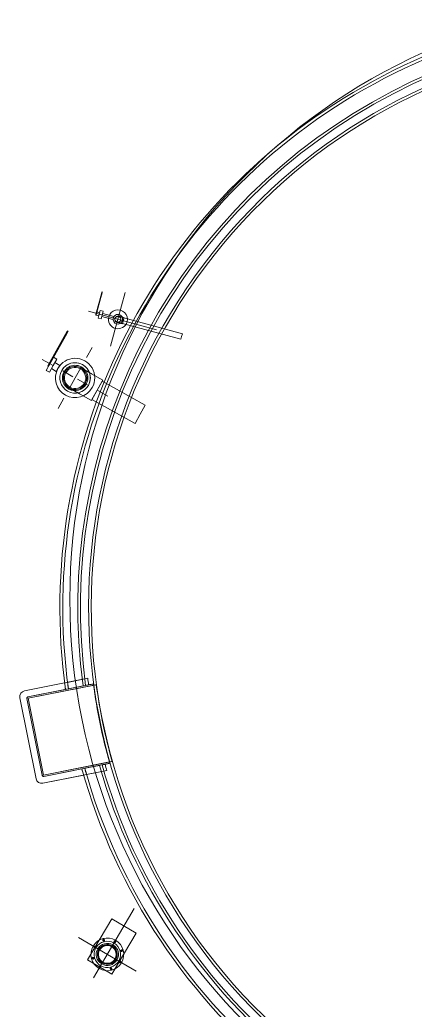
# Model space of a CAD drawing. Header units: metres. Extents: x -207 to 292, y -187 to 169.
# Drawn here: x -18.1 to -14.71, y -29.85 to -21.35 of the extents above; entities that cross this region are included whole.
import ezdxf

# ---------------------------------------------------------------- set-up
doc = ezdxf.new("R2010")
doc.units = ezdxf.units.M
doc.linetypes.add('Dash', pattern=[0.006, 0.003, -0.003])
for name, color, linetype, lineweight in [('EQUIPOS PIS', 7, 'Continuous', 9), ('P-SANR-FIXT', 7, 'Continuous', 9), ('P-SANR-FIXT-HDLN', 7, 'Dash', 9)]:
    doc.layers.add(name, color=color, linetype=linetype, lineweight=lineweight)
doc.layers.add('PR10-ARQ-PL-001-Emplazamiento-C-1_dwg', color=7, linetype='Continuous', lineweight=9, true_color=0x767676)

# ---------------------------------------------------------------- blocks, each defined once
blk = doc.blocks.new('M_Estanque-Terraza - M_Estanque-Terraza-2090154-PLANTA EMPLAZAMIENTO ACTUALIZADO')
at = {"layer": 'P-SANR-FIXT'}
for p, q in [((-4.011906419151343, 3.83175559273332), (-4.471350149641547, 3.292420762686673)), ((-4.471350149641547, 3.292420762686673), (-4.011906419151343, 3.83175559273332)), ((-4.011906419151343, 3.83175559273332), (-4.471350149641547, 3.292420762686673)), ((-4.471350149641547, 3.292420762686673), (-4.011906419151343, 3.83175559273332)), ((-4.011906419151342, 3.83175559273332), (-4.471350149641546, 3.292420762686673)), ((-4.471350149641546, 3.292420762686673), (-4.011906419151342, 3.83175559273332)), ((-3.520991015969288, 3.479241622173384), (-3.941420872103752, 3.837393647131926)), ((-3.941420872103752, 3.837393647131926), (-3.520991015969288, 3.479241622173384)), ((-3.520991015969288, 3.479241622173384), (-3.941420872103751, 3.837393647131926)), ((-3.941420872103751, 3.837393647131926), (-3.520991015969288, 3.479241622173384)), ((-3.674879928728476, 3.610335132587032), (-3.941420872103751, 3.837393647131926)), ((-3.941420872103751, 3.837393647131926), (-3.674879928728476, 3.610335132587032)), ((-4.416479958715376, 3.26984965109853), (-3.980900105520002, 3.78117099581298)), ((-3.980900105520002, 3.78117099581298), (-4.416479958715376, 3.26984965109853)), ((-4.416479958715375, 3.26984965109853), (-3.980900105520002, 3.78117099581298)), ((-3.980900105520002, 3.78117099581298), (-4.416479958715375, 3.26984965109853)), ((-3.980900105520002, 3.78117099581298), (-4.416479958715375, 3.26984965109853)), ((-4.416479958715375, 3.26984965109853), (-3.980900105520002, 3.78117099581298)), ((-3.980900105520002, 3.781170995812981), (-4.416479958715374, 3.26984965109853)), ((-4.416479958715374, 3.26984965109853), (-3.980900105520002, 3.781170995812981)), ((-4.407345126541831, 3.262067951980652), (-3.971765273346457, 3.773389296695103)), ((-3.971765273346457, 3.773389296695103), (-4.407345126541831, 3.262067951980652)), ((-3.971765273346457, 3.773389296695102), (-3.535820512493424, 3.40202057349086)), ((-3.518866512623485, 3.387577951740839), (-3.971765273346458, 3.773389296695103)), ((-3.96398357422858, 3.782524128868646), (-3.56049524269421, 3.438804098338843)), ((-3.56049524269421, 3.438804098338843), (-3.96398357422858, 3.782524128868646)), ((-3.96398357422858, 3.782524128868646), (-3.560495242694209, 3.438804098338843)), ((-3.560495242694209, 3.438804098338843), (-3.96398357422858, 3.782524128868646)), ((-3.714268963433072, 3.569799480004646), (-3.96398357422858, 3.782524128868646)), ((-3.96398357422858, 3.782524128868646), (-3.528679797437162, 3.411701441433038)), ((-3.714268963433071, 3.569799480004646), (-3.96398357422858, 3.782524128868646)), ((-3.96398357422858, 3.782524128868646), (-3.714268963433071, 3.569799480004646)), ((-3.597316679911884, 3.470171214895799), (-3.714268963433073, 3.569799480004647)), ((-3.520991015969287, 3.479241622173384), (-3.655800780078045, 3.594082158104051)), ((-3.655800780078045, 3.594082158104051), (-3.520991015969287, 3.479241622173384)), ((-3.527483943602543, 3.410682728165713), (-3.695203602239821, 3.553558250657354)), ((-3.695203602239822, 3.553558250657355), (-3.579978584807932, 3.455401393533686)), ((-3.695203602239821, 3.553558250657354), (-3.560495242694213, 3.438804098338845)), ((-3.560495242694213, 3.438804098338845), (-3.695203602239821, 3.553558250657354)), ((-4.007455510318372, 2.905649726450013), (-4.415126825659709, 3.252933119807109)), ((-4.415126825659709, 3.252933119807109), (-4.007455510318372, 2.905649726450013)), ((-4.007455510318371, 2.905649726450013), (-4.415126825659709, 3.252933119807109)), ((-4.415126825659709, 3.252933119807109), (-4.007455510318371, 2.905649726450013)), ((-4.415126825659709, 3.252933119807108), (-4.161393721862909, 3.036785233071905)), ((-3.975604335649138, 2.878516632692125), (-4.415126825659709, 3.252933119807108)), ((-4.41512682565971, 3.252933119807109), (-4.16139372186291, 3.036785233071906)), ((-4.16139372186291, 3.036785233071906), (-4.41512682565971, 3.252933119807109)), ((-3.967079772539975, 2.887018640533936), (-4.407345126541832, 3.262067951980653)), ((-4.407345126541831, 3.262067951980652), (-3.950353936854633, 2.872770385248484)), ((-4.465712095242936, 3.221935215639078), (-4.040416795202383, 2.859638459848837)), ((-4.040416795202383, 2.859638459848837), (-4.465712095242936, 3.221935215639078)), ((-4.465712095242935, 3.221935215639078), (-4.040416795202383, 2.859638459848837)), ((-4.040416795202383, 2.859638459848837), (-4.465712095242935, 3.221935215639078)), ((-4.465712095242935, 3.221935215639078), (-4.194497349752583, 2.990895224357112)), ((-4.194497349752583, 2.990895224357113), (-4.465712095242935, 3.221935215639078)), ((-4.161393721862911, 3.036785233071906), (-4.044317550173462, 2.937051431218491)), ((-4.142308672920273, 3.020527232300778), (-3.974151472842055, 2.877278980920369)), ((-4.026960435221602, 2.92226540739848), (-4.142308672920274, 3.020527232300779)), ((-4.142308672920273, 3.020527232300778), (-4.00745551031839, 2.90564972644999)), ((-4.00745551031839, 2.90564972644999), (-4.142308672920273, 3.020527232300778)), ((-4.175395265701847, 2.974622711870484), (-4.040416795202382, 2.859638459848837)), ((-4.040416795202382, 2.859638459848837), (-4.175395265701847, 2.974622711870484))]:
    blk.add_line(p, q, dxfattribs=at)
at = {"layer": 'P-SANR-FIXT', "flags": 128}
for points in [[(-3.528679797437183, 3.411701441433058), (-3.536306357603394, 3.418198287285323), (-3.543932856935094, 3.424695081314432), (-3.551559295819152, 3.431191823849941), (-3.559185674622726, 3.437688515204629), (-3.566811993678642, 3.444185155662018), (-3.574438253391971, 3.450681745567171), (-3.582064454089319, 3.457178285198319), (-3.58969059613785, 3.463674774868235), (-3.597316679911883, 3.470171214895799)], [(-3.579978584807932, 3.455401393533687), (-3.574729247873778, 3.450929635343289), (-3.569479882990424, 3.446457853343778), (-3.564230490040956, 3.441986047435556), (-3.55898106890781, 3.437514217518474), (-3.55373161947276, 3.433042363491821), (-3.548482141616922, 3.428570485254318), (-3.54323263522074, 3.424098582704125), (-3.537983100163989, 3.419626655738822), (-3.532733536325769, 3.415154704255416), (-3.527483943602548, 3.410682728165716)], [(-3.535820512493421, 3.402020573490861), (-3.530169210460948, 3.397206392868215), (-3.524517877216599, 3.392392185657082), (-3.51886651262349, 3.387577951740844)], [(-4.044317550173461, 2.937051431218489), (-4.036683120826921, 2.930547881839276), (-4.029048599755545, 2.924044254322329), (-4.021413986368921, 2.917540548164694), (-4.013779280087912, 2.911036762873021), (-4.006144480397173, 2.904532898008303), (-3.998509586657818, 2.898028953026291), (-3.990874598344713, 2.89152492747964), (-3.983239514878572, 2.885020820874872), (-3.975604335649162, 2.878516632692142)], [(-3.974151472842097, 2.877278980920319), (-3.979432573519741, 2.88177779772447), (-3.984713628274618, 2.88627657540826), (-3.98999463727349, 2.890775314113832), (-3.995275600709938, 2.895274014006096), (-4.000556518776451, 2.899772675249022), (-4.005837391664431, 2.904271298005666), (-4.011118219564208, 2.908769882438162), (-4.01639900266504, 2.913268428707733), (-4.021679741155123, 2.917766936974697), (-4.026960435221601, 2.92226540739848)], [(-3.950353936854639, 2.872770385248488), (-3.955929264056569, 2.877519845112108), (-3.961504542546653, 2.882269263479516), (-3.967079772539974, 2.887018640533937)]]:
    blk.add_lwpolyline(points, dxfattribs=at)
at = {"layer": 'P-SANR-FIXT'}
for centre, radius, start, end in [((-1.696641881242665e-15, 0), 5.151627146850166, 3.702555429209831e-13, 136.136234044139), ((-1.242570705970596e-15, 0), 5.151627146850166, 3.702555429209831e-13, 136.136234044139), ((-1.242570705970596e-15, 0), 5.126627146850164, 3.702555429209829e-13, 136.1194529881476), ((-1.656194243939091e-15, 0), 5.126627146850164, 3.702555429209829e-13, 136.1194529881476), ((-1.624300693947589e-15, 0), 4.998277258842649, 3.702555429209831e-13, 136.0306509015321), ((-2.165734258596785e-15, 0), 4.975544739836833, 359.9999999999996, 136.014444342832), ((-3.248601387895178e-15, 0), 4.905907101428718, 4.071109992273301e-13, 180.0000000000001), ((-3.248601387895178e-15, 0), 4.88317458242289, 4.134721085902572e-13, 180.0000000000001), ((-3.973844618428243, 3.799331846408827), 0.04999999999999809, 49.57328368635034, 139.5732836863496), ((-3.973844618428243, 3.799331846408827), 0.04999999999999809, 49.57328368635001, 139.57328368635), ((-3.973844618428243, 3.799331846408827), 0.04999999999999877, 49.57328368635073, 139.5732836863492), ((-3.973844618428243, 3.799331846408827), 0.04999999999999809, 49.57328368635001, 139.57328368635), ((-3.973844618428242, 3.799331846408827), 0.04999999999999843, 49.57328368635054, 139.5732836863491), ((-3.973844618428242, 3.799331846408827), 0.04999999999999775, 49.57328368634983, 139.5732836863498), ((-3.971765273346459, 3.773389296695103), 0.01200000000000031, 49.57328368635085, 139.5732836863509), ((-3.971765273346459, 3.773389296695103), 0.01199999999999963, 49.57328368634867, 139.573283686349), ((-3.971765273346458, 3.773389296695103), 0.01199999999999997, 49.57328368635005, 139.5732836863503), ((-3.971765273346458, 3.773389296695103), 0.01199999999999963, 49.57328368634867, 139.573283686349), ((-3.971765273346458, 3.773389296695103), 0.01199999999999997, 49.57328368635005, 139.573283686349), ((-3.971765273346458, 3.773389296695103), 0.01199999999999997, 49.57328368635005, 139.5732836863503), ((-3.971765273346458, 3.773389296695103), 0.01199999999999997, 49.57328368635005, 139.5732836863503), ((-3.971765273346458, 3.773389296695103), 0.01199999999999997, 49.57328368635005, 139.5732836863503), ((-1.258406711240532e-15, 0), 5.151627146850165, 135.5076099498615, 136.1362340441394), ((-1.242897718946415e-15, 0), 5.151627146850174, 135.5076099498611, 136.1362340441389), ((-1.242897718946415e-15, 0), 5.126627146850164, 135.4877501008971, 136.1194529881479), ((-1.258406711240532e-15, 0), 5.126627146850173, 135.4877501008966, 136.1194529881475), ((-3.248601387895178e-15, 0), 4.908287668659781, 135.9656143223413, 144.0937682064994), ((-1.624300693947589e-15, 5.414335646491963e-15), 4.950000000000003, 135.3417080295245, 135.996054922992), ((-1.624300693947589e-15, 5.414335646491963e-15), 4.950000000000011, 135.341708029524, 135.9960549229915), ((-1.082867129298393e-15, 5.414335646491963e-15), 4.950000000000003, 135.3417080295245, 135.996054922992), ((-1.082867129298393e-15, 5.414335646491963e-15), 4.950000000000011, 135.341708029524, 135.9960549229915), ((-5.414335646491964e-16, 5.414335646491963e-15), 4.950000000000003, 135.3417080295245, 135.996054922992), ((-5.414335646491964e-16, 5.414335646491963e-15), 4.950000000000011, 135.341708029524, 135.9960549229915), ((0.03491037814524322, -0.02615400004515973), 4.950000000000003, 136.0277055617356, 136.1668604610586), ((-3.248601387895178e-15, 0), 4.884476012100346, 136.0890371418585, 143.9746595604169), ((-4.433288348918444, 3.259997016362179), 0.05000000000000531, 139.5732836863504, 229.5732836863498), ((-4.433288348918444, 3.259997016362179), 0.05000000000000531, 139.5732836863504, 229.5732836863498), ((-4.433288348918444, 3.259997016362179), 0.05000000000000474, 139.5732836863507, 229.5732836863503), ((-4.433288348918444, 3.259997016362179), 0.05000000000000474, 139.5732836863507, 229.5732836863503), ((-4.433288348918443, 3.259997016362179), 0.05000000000000531, 139.5732836863504, 229.5732836863498), ((-4.433288348918443, 3.259997016362179), 0.05000000000000531, 139.5732836863504, 229.5732836863498), ((-4.407345126541832, 3.262067951980652), 0.01199999999999968, 139.5732836863493, 229.5732836863494), ((-4.407345126541832, 3.262067951980652), 0.01199999999999968, 139.5732836863508, 229.5732836863478), ((-4.407345126541831, 3.262067951980652), 0.01200000000000026, 139.5732836863506, 229.5732836863475), ((-4.407345126541831, 3.262067951980652), 0.01200000000000093, 139.5732836863506, 229.5732836863475), ((-4.407345126541831, 3.262067951980652), 0.01200000000000093, 139.5732836863506, 229.5732836863475), ((-4.407345126541831, 3.262067951980652), 0.01200000000000026, 139.5732836863513, 229.5732836863468), ((-4.407345126541831, 3.262067951980652), 0.01200000000000093, 139.5732836863506, 229.5732836863475), ((-4.407345126541831, 3.262067951980652), 0.01200000000000026, 139.5732836863513, 229.5732836863468), ((-1.696641881242664e-15, 0), 5.151627146850166, 143.8798279624786, 180.0000000000001), ((-1.242570705970596e-15, 0), 5.151627146850166, 143.8798279624786, 180.0000000000001), ((-1.242570705970595e-15, 0), 5.126627146850165, 143.9008687572724, 180), ((-1.656194243939091e-15, 0), 5.126627146850165, 143.9008687572724, 180), ((-1.242897718946417e-15, 0), 5.151627146850173, 143.8798279624782, 144.5091510028747), ((-1.258406711240534e-15, 0), 5.151627146850166, 143.8798279624786, 144.5091510028752), ((-1.258406711240534e-15, 0), 5.126627146850172, 143.900868757272, 144.5332809224745), ((-1.242897718946417e-15, 0), 5.126627146850166, 143.9008687572725, 144.5332809224749), ((-2.165734258596785e-15, 0), 4.998277258842649, 144.0122161212361, 180), ((-1.624300693947589e-15, 0), 4.975544739836833, 144.0325378934425, 179.9999999999996), ((-1.624300693947589e-15, 5.414335646491963e-15), 4.950000000000004, 144.0555970526921, 144.7107323639027), ((-1.624300693947589e-15, 5.414335646491963e-15), 4.950000000000012, 144.0555970526916, 144.7107323639022), ((-1.082867129298393e-15, 5.414335646491963e-15), 4.950000000000004, 144.0555970526921, 144.7107323639027), ((-1.082867129298393e-15, 5.414335646491963e-15), 4.950000000000012, 144.0555970526916, 144.7107323639022), ((-5.414335646491964e-16, 5.414335646491963e-15), 4.950000000000003, 144.0555970526921, 144.7107323639027), ((-5.414335646491964e-16, 5.414335646491963e-15), 4.950000000000012, 144.0555970526916, 144.7107323639022), ((0.03491037814524322, -0.02615400004515973), 4.950000000000005, 143.9479663574529, 144.0872841685689), ((-1.696641881242665e-15, 0), 5.151627146850164, 180.0000000000002, 359.9999999999993), ((-1.242570705970596e-15, 0), 5.151627146850165, 180.0000000000002, 359.9999999999993), ((-1.242570705970596e-15, 0), 5.126627146850164, 180.0000000000002, 5.088887490341627e-13), ((-1.656194243939091e-15, 0), 5.126627146850164, 180.0000000000002, 5.088887490341627e-13), ((-2.165734258596785e-15, 0), 4.998277258842649, 180.0000000000002, 5.088887490341627e-13), ((-2.165734258596785e-15, 0), 4.975544739836832, 179.9999999999998, 5.088887490341627e-14), ((-3.248601387895178e-15, 0), 4.905907101428718, 180.0000000000002, 359.9999999999991), ((-3.248601387895178e-15, 0), 4.88317458242289, 180.0000000000002, 359.9999999999991)]:
    blk.add_arc(centre, radius, start, end, dxfattribs=at)
for centre, major_axis, ratio, start_param, end_param in [((0.001414989679193502, -0.001161181565011411), (2.955556018039847, 3.945266603307938), 0.9956718136356707, 1.445749688634684, 1.448188637052648), ((0.0006862100893635856, -0.0005139099929644019), (2.955065513032572, 3.944424099737623), 0.9956696104857858, 1.584602574381392, 1.587044699368514)]:
    blk.add_ellipse(centre, major_axis=major_axis, ratio=ratio, start_param=start_param, end_param=end_param, dxfattribs=at)
blk = doc.blocks.new('M_Tuberia Alimentación-01 - M_Tuberia Alimentación-01-2152466-PLANTA EMPLAZAMIENTO ACTUALIZADO')
at = {"layer": 'P-SANR-FIXT'}
for p, q in [((-0.2484967248506472, 0.320122384080208), (-0.2551027530489235, 0.3201223840801734)), ((-0.2551027530488791, 0.3201223840802223), (-0.2551027530488791, 0.2959276251690544)), ((-0.2551027530488791, 0.01183938774610792), (-0.2551027530488791, 0.3168639335319202)), ((-0.2484967248506383, 0.3168639335319202), (-0.2551027530488791, 0.3168639335319202)), ((-0.2551027530488791, 0.2959276251690544), (-0.2551027530488791, -0.01962842690890711)), ((-0.2484967248506383, 0.2959276251690544), (-0.2484967248506383, 0.3201223840802223)), ((-0.2484967248506383, 0.3168639335319202), (-0.2484967248506383, 0.01183938774610791)), ((-0.2484967248506383, -0.0196284269089071), (-0.2484967248506383, 0.2959276251690544)), ((0.21538099873498, 0.09999999999995994), (0.1058930806477304, 0.09999999999995994)), ((0.2153809987350339, 3.232088392045696e-16), (0.2153809987350339, 0.1)), ((0.6387552651844799, 0.08999999999994489), (0.21538099873498, 0.08999999999994489)), ((0.2153809987350339, -2.907980233978642e-16), (0.2153809987350339, 0.08999999999999958)), ((0.6387552651844991, 0.08999999999999958), (0.6387552651844991, 0)), ((-0.2551027530488791, 0.01183938774610805), (-0.2551027530488791, -0.025)), ((-0.2551027530488791, 0.01183938774610819), (-0.2484967248506383, 0.01183938774610819)), ((-0.2161958498840431, 0.06467941261835508), (-0.2484967248506472, 0.06467941261833776)), ((-0.2484967248506378, -2.08984948266195e-16), (-0.2484967248506378, 0.064679412618372)), ((-0.2484967248506383, -0.025), (-0.2484967248506383, 0.01183938774610819)), ((-0.2484967248506378, -0.064679412618372), (-0.2484967248506378, 0)), ((-0.216195849884013, 0.064679412618372), (-0.216195849884013, 0)), ((-0.1681454552595636, 0.02964117536640202), (-0.2161958498840431, 0.02964117536641934)), ((-0.2161958498840128, -8.260995393859444e-17), (-0.2161958498840128, 0.02964117536643639)), ((-0.216195849884013, 2.08984948266195e-16), (-0.216195849884013, -0.064679412618372)), ((-0.168145455259549, 0.02964117536643639), (-0.168145455259549, 0)), ((-0.168145455259549, 9.577328008610232e-17), (-0.168145455259549, -0.02964117536643639)), ((0.2153809987350339, -0.1), (0.2153809987350339, 3.676177601895759e-16)), ((0.2153809987350339, -0.08999999999999958), (0.2153809987350339, 0)), ((0.6387552651844991, 2.907980233978642e-16), (0.6387552651844991, -0.08999999999999958)), ((-0.2551027530488791, -0.0196284269089071), (-0.2484967248506383, -0.0196284269089071)), ((-0.2551027530488889, -0.02500000000002897), (-0.2484967248506472, -0.02500000000008095)), ((-0.2484967248506819, -0.06467941261842439), (-0.2161958498840431, -0.06467941261844172)), ((-0.2161958498840128, -0.02964117536643639), (-0.2161958498840128, -2.632665229501576e-17)), ((-0.2161958498840431, -0.02964117536648864), (-0.1681454552595983, -0.02964117536647132)), ((0.1058930806477651, -0.1000000000000119), (0.2153809987350493, -0.1000000000000639)), ((0.2153809987350493, -0.09000000000004885), (0.6387552651844453, -0.09000000000006617))]:
    blk.add_line(p, q, dxfattribs=at)
at = {"layer": 'P-SANR-FIXT', "flags": 128}
for points in [[(0.1058930806477304, 0.09999999999995994), (0.1016584868576746, 0.09999999999995994), (0.0974306675143188, 0.09999999999994262), (0.09321638622682085, 0.09999999999994262), (0.0890223849460951, 0.09999999999997727), (0.08485537317966364, 0.09999999999995994), (0.08072201725730711, 0.09999999999997727), (0.07662892966688524, 0.09999999999995994), (0.0725826584753314, 0.09999999999995994), (0.06858967685342914, 0.09999999999995994), (0.06465637271992937, 0.09999999999997727), (0.06078903852243794, 0.09999999999995994), (0.05699386117070163, 0.09999999999992529), (0.05327691213882145, 0.09999999999992529), (0.04964413775236762, 0.09999999999994262), (0.04610134967536587, 0.09999999999995994), (0.04265421561309476, 0.09999999999994262), (0.03930825024455489, 0.09999999999995994), (0.03606880640079217, 0.09999999999992529), (0.03294106650068361, 0.09999999999995994), (0.02993003426099176, 0.09999999999994262), (0.02704052669084058, 0.09999999999995994), (0.02427716638610227, 0.09999999999994262), (0.02164437413377864, 0.09999999999994262), (0.01914636183968323, 0.09999999999992529), (0.01678712579075545, 0.09999999999994262), (0.01457044026129324, 0.09999999999995994), (0.01249985147537109, 0.09999999999995994), (0.01057867193324, 0.09999999999997727), (0.008809975112486155, 0.09999999999992529), (0.007196590550566635, 0.09999999999994262), (0.005741099318667421, 0.09999999999995994), (0.004445829892289203, 0.09999999999997727), (0.00331285442621911, 0.09999999999995994), (0.002343985439467269, 0.09999999999994262), (0.00154077291574713, 0.09999999999995994), (0.0009045018237617115, 0.09999999999995994), (0.0004361900615579544, 0.09999999999997727), (0.000136586827998508, 0.09999999999994262), (6.171424365675194e-06, 0.09999999999994262)], [(-3.465174813754857e-14, -0.1000000000000292), (8.470316986340549e-05, -0.1000000000000466), (0.0003386771724064602, -0.1000000000000639), (0.0007615157034769254, -0.1000000000000639), (0.001352542311572415, -0.1000000000000292), (0.002110811480257053, -0.1000000000000292), (0.003035110140502366, -0.1000000000000292), (0.00412395961173961, -0.1000000000000466), (0.005375617967014842, -0.1000000000000639), (0.006788082820029013, -0.1000000000000639), (0.008359094528310925, -0.1000000000000292), (0.01008613980819155, -0.1000000000000466), (0.01196645575568891, -0.1000000000000466), (0.01399703426644255, -0.1000000000000639), (0.01617462684797501, -0.1000000000000466), (0.0184957498166571, -0.1000000000000466), (0.02095668987088711, -0.1000000000000639), (0.02355351003154401, -0.1000000000000466), (0.02628205594035844, -0.1000000000000292), (0.02913796250594478, -0.1000000000000466), (0.03211666088699467, -0.1000000000000466), (0.03521338580157817, -0.1000000000000639), (0.03842318315028579, -0.1000000000000466), (0.04174091794226142, -0.1000000000000292), (0.04516128250950324, -0.1000000000000292), (0.04867880499827452, -0.1000000000000292), (0.05228785812307087, -0.1000000000000119), (0.05598266816869391, -0.1000000000000639), (0.05975732422736774, -0.1000000000000466), (0.063605787654508, -0.1000000000000466), (0.06752190172959463, -0.1000000000000292), (0.07149940150561934, -0.1000000000000292), (0.07553192383127216, -0.1000000000000466), (0.07961301753113995, -0.1000000000000466), (0.08373615372589785, -0.1000000000000466), (0.08789473627717789, -0.1000000000000466), (0.09208211233999655, -0.1000000000000466), (0.09629158300586588, -0.1000000000000639), (0.1005164140198515, -0.1000000000000466), (0.1047498465533855, -0.1000000000000639), (0.1058930806477651, -0.1000000000000119)]]:
    blk.add_lwpolyline(points, dxfattribs=at)
at = {"layer": 'P-SANR-FIXT'}
for centre, radius, start, end in [((-4.354376835101458e-20, 0), 0.1684943366687442, 359.9999999999994, 179.9999999999996), ((-3.922863485453557e-20, 0), 0.1684943366687442, 359.9999999999994, 179.9999999999996), ((-2.14629510331909e-20, 0), 0.1684943366687442, 359.9999999999994, 179.9999999999996), ((-1.714781753671192e-20, 0), 0.1684943366687442, 359.9999999999994, 179.9999999999996), ((-3.51032895246632e-20, 0), 0.1684943366687438, 359.9999999999994, 179.9999999999996), ((-2.558829636306329e-20, 0), 0.1684943366687438, 359.9999999999994, 179.9999999999996), ((-2.558829636306328e-20, 0), 0.1307901465824301, 1.78111062161957e-13, 180), ((-2.14629510331909e-20, 0), 0.1307901465824303, 359.9999999999994, 179.9999999999996), ((-3.922863485453557e-20, 0), 0.1307901465824303, 359.9999999999994, 179.9999999999996), ((-3.510328952466319e-20, 0), 0.1307901465824303, 359.9999999999994, 179.9999999999996), ((-5.123787571314483e-20, 0), 0.1089864609012005, 359.9999999999995, 179.9999999999996), ((-4.354376835101458e-20, 0), 0.1089864609012005, 359.9999999999995, 179.9999999999996), ((-1.714781753671191e-20, 0), 0.1089864609012005, 359.9999999999995, 179.9999999999996), ((-9.453710174581649e-21, 0), 0.1089864609012005, 359.9999999999995, 179.9999999999996), ((-5.364550253076481e-20, 9.992431805211765e-20), 0.09999999999999994, 7.251664673736819e-13, 180.0000000000002), ((1.266451756575433e-20, 0), 0.09097914548139877, 4.007498898644031e-13, 180.0000000000002), ((3.194560519766427e-20, 0), 0.09097914548139877, 4.007498898644031e-13, 180.0000000000002), ((4.048186923820066e-20, 0), 0.09097914548139877, 4.007498898644031e-13, 180.0000000000002), ((4.627881552135246e-20, 0), 0.09097914548139877, 4.007498898644031e-13, 180.0000000000002), ((-4.354376835101458e-20, 0), 0.1684943366687442, 179.9999999999999, 359.9999999999994), ((-3.922863485453557e-20, 0), 0.1684943366687442, 179.9999999999999, 359.9999999999994), ((-2.14629510331909e-20, 0), 0.1684943366687442, 179.9999999999999, 359.9999999999994), ((-1.714781753671192e-20, 0), 0.1684943366687442, 179.9999999999999, 359.9999999999994), ((-3.51032895246632e-20, 0), 0.1684943366687438, 179.9999999999999, 359.9999999999994), ((-2.558829636306329e-20, 0), 0.1684943366687438, 179.9999999999999, 359.9999999999994), ((-2.558829636306328e-20, 0), 0.1307901465824301, 180.0000000000004, 2.035554996136651e-13), ((-2.14629510331909e-20, 0), 0.1307901465824303, 179.9999999999999, 359.9999999999994), ((-3.922863485453557e-20, 0), 0.1307901465824303, 179.9999999999999, 359.9999999999994), ((-3.510328952466319e-20, 0), 0.1307901465824303, 179.9999999999999, 359.9999999999994), ((-5.123787571314483e-20, 0), 0.1089864609012005, 179.9999999999999, 359.9999999999994), ((-4.354376835101458e-20, 0), 0.1089864609012005, 179.9999999999999, 359.9999999999994), ((-1.714781753671191e-20, 0), 0.1089864609012005, 179.9999999999999, 359.9999999999994), ((-9.453710174581649e-21, 0), 0.1089864609012005, 179.9999999999999, 359.9999999999994), ((-5.364550253076481e-20, 9.992431805211765e-20), 0.09999999999999994, 180.0000000000002, 5.088887490341627e-14), ((1.266451756575433e-20, 0), 0.09097914548139877, 180.0000000000002, 5.088887490341627e-14), ((3.194560519766427e-20, 0), 0.09097914548139877, 180.0000000000002, 5.088887490341627e-14), ((4.048186923820066e-20, 0), 0.09097914548139877, 180.0000000000002, 5.088887490341627e-14), ((4.627881552135246e-20, 0), 0.09097914548139877, 180.0000000000002, 5.088887490341627e-14)]:
    blk.add_arc(centre, radius, start, end, dxfattribs=at)
at = {"layer": 'P-SANR-FIXT-HDLN'}
for p, q in [((-1.811953281616803e-20, -1.041147840717393e-15), (0, 0.30096049188159)), ((-0.3222281381753473, 0), (0, -1.041147840717393e-15)), ((0.3222281381753473, 0), (0, -1.041147840717393e-15)), ((-1.811953281616791e-20, -1.041147840717393e-15), (0, -0.30096049188159))]:
    blk.add_line(p, q, dxfattribs=at)
blk = doc.blocks.new('M_Tuberia Alimentación-02 - M_Tuberia Alimentación-02-2155587-PLANTA EMPLAZAMIENTO ACTUALIZADO')
at = {"layer": 'P-SANR-FIXT'}
for p, q in [((-0.1897114651899131, 0.190491076085369), (-0.1933912728527646, 0.1904910760853343)), ((-0.1933912728528042, 0.1904910760853377), (-0.1933912728528042, 0.1828042598845548)), ((-0.1933912728528042, 0.1904909652471099), (-0.1933912728528042, 0.1859654784972583)), ((-0.1933912728528042, 2.67404326718515e-16), (-0.1933912728528042, 0.1859654784972582)), ((-0.1933912728528042, 0.1828042598845548), (-0.1933912728528042, -0.006461004050486612)), ((-0.1933912728528042, 0.1828042598845547), (-0.1897114651899315, 0.1828042598845547)), ((-0.1897114651899315, 0.1828042598845547), (-0.1897114651899315, 0.1904910760853377)), ((-0.1897114651899315, 0.1859654784972584), (-0.1897114651899315, 0.1904909652471099)), ((-0.1897114651899315, 0.1859654784972582), (-0.1897114651899315, 2.707167823245982e-16)), ((-0.1897114651899315, -0.006461004050486624), (-0.1897114651899315, 0.1828042598845548)), ((-2.643505027880722e-19, -8.472816166344263e-16), (0, 0.2389936257055457)), ((-0.1933912728528042, 3.704510656565851e-16), (-0.1933912728528042, -0.01385887385455386)), ((-0.1933912728528042, 4.591808704101918e-16), (-0.1897114651899315, 4.591808704101918e-16)), ((-0.1650425307491244, 0.01390009744742638), (-0.1897114651899477, 0.01390009744739173)), ((-0.1897114651899315, 0.01390009744739998), (-0.1897114651899315, 0)), ((-0.1897114651899315, -0.01385887385455386), (-0.1897114651899315, 4.591808704101918e-16)), ((-0.1897114651899315, 4.491245403046258e-17), (-0.1897114651899315, -0.01390009744739998)), ((-0.1383794540930417, 0.03380192890180179), (-0.1650425307491591, 0.03380192890180179)), ((-0.1650425307491191, -1.092170456852954e-16), (-0.1650425307491191, 0.03380192890179299)), ((-0.1650425307491191, -4.491245403046258e-17), (-0.1650425307491191, 0.01390009744739998)), ((-0.1650425307491191, -0.01390009744739998), (-0.1650425307491191, 0)), ((-0.1650425307491191, -0.03380192890179299), (-0.1650425307491191, 0)), ((-0.1383794540930494, -1.092170456852954e-16), (-0.1383794540930494, 0.03380192890179299)), ((-0.04105836559595755, 0.01390009744740905), (-0.1383794540930417, 0.01390009744740905)), ((-0.1383794540930493, -4.491245403046302e-17), (-0.1383794540930493, 0.01390009744740012)), ((-0.1383794540930494, -0.03380192890179299), (-0.1383794540930494, 0)), ((-0.1383794540930493, -0.01390009744740012), (-0.1383794540930493, 0)), ((-0.04105836559595109, -4.491245403046302e-17), (-0.04105836559595109, 0.01390009744740012)), ((-0.04105836559595109, -0.01390009744740012), (-0.04105836559595109, 0)), ((0.04738928398594754, 0.02641715653502388), (0.04214382561189105, 0.02641715653505853)), ((0.0473892839859497, 8.787205630240684e-17), (0.0473892839859497, 0.02641715653503994)), ((0.5660572690482853, 0.02500000000001164), (0.04738928398594754, 0.02500000000001164)), ((0.0473892839859497, -6.967499847537815e-17), (0.0473892839859497, 0.02500000000000014)), ((0.0473892839859497, -0.02641715653503993), (0.0473892839859497, 2.51586847816659e-18)), ((0.5660572690483285, -6.967499847537815e-17), (0.5660572690483285, 0.02500000000000014)), ((-0.2621750980009191, -3.014020239089018e-19), (0.3414942734020562, -1.950509555442414e-15)), ((-0.1933912728528042, -0.006461004050486624), (-0.1897114651899315, -0.006461004050486624)), ((-0.1933912728528339, -0.0138588738545338), (-0.1897114651899477, -0.0138588738545338)), ((-0.1897114651899477, -0.01390009744739173), (-0.1650425307491244, -0.01390009744740905)), ((-0.1650425307491244, -0.03380192890178446), (-0.1383794540930763, -0.03380192890180179)), ((-0.1383794540930417, -0.01390009744740905), (-0.0410583655959922, -0.01390009744739173)), ((-2.643505027880703e-19, -8.472816166344263e-16), (0, -0.2389936257055457)), ((0.04214382561185639, -0.02641715653505853), (0.04738928398594754, -0.02641715653504121)), ((0.0473892839859497, -0.02500000000000014), (0.0473892839859497, -2.220446049250325e-17)), ((0.04738928398594754, -0.02499999999999432), (0.56605726904832, -0.02499999999999432)), ((0.5660572690483285, -0.02500000000000014), (0.5660572690483285, -2.220446049250325e-17))]:
    blk.add_line(p, q, dxfattribs=at)
at = {"layer": 'P-SANR-FIXT', "flags": 128}
for points in [[(0.04214382561189105, 0.02641715653505853), (0.04045852208559127, 0.02641715653505853), (0.03877591468543915, 0.02641715653504121), (0.03709869522427135, 0.02641715653504121), (0.03542954689554472, 0.02641715653505853), (0.03377113998043524, 0.02641715653504121), (0.03212612757624766, 0.02641715653505853), (0.03049714135192289, 0.02641715653504121), (0.0288867873379546, 0.02641715653504121), (0.02729764175716009, 0.02641715653504121), (0.02573224690358266, 0.02641715653505853), (0.02419310707493069, 0.02641715653504121), (0.02268268456666237, 0.02641715653502388), (0.02120339573256706, 0.02641715653505853), (0.01975760711925877, 0.02641715653505853), (0.01834763168005693, 0.02641715653507586), (0.01697572507487266, 0.02641715653505853), (0.01564408206164508, 0.02641715653504121), (0.01435483298514892, 0.02641715653504121), (0.01311004036885652, 0.02641715653502388), (0.01191169561539837, 0.02641715653507586), (0.01076171582075067, 0.02641715653505853), (0.009661940707243777, 0.02641715653502388), (0.00861412968055456, 0.02641715653504121), (0.007619959014667711, 0.02641715653502388), (0.006681019170696709, 0.02641715653502388), (0.005798812251990149, 0.02641715653504121), (0.004974749601448821, 0.02641715653504121), (0.004210149543617809, 0.02641715653507586), (0.00350623527536527, 0.02641715653505853), (0.002864132909410091, 0.02641715653505853), (0.002284869672604236, 0.02641715653504121), (0.00176937226243499, 0.02641715653505853), (0.001318465364900385, 0.02641715653505853), (0.0009328703348320233, 0.02641715653505853), (0.0006132040419572149, 0.02641715653504121), (0.0003599778842250999, 0.02641715653505853), (0.0001735969694709638, 0.02641715653505853), (5.435946739389692e-05, 0.02641715653502388), (2.456132471525052e-06, 0.02641715653505853)], [(-3.465174813754857e-14, -0.02641715653504121), (3.371056538790072e-05, -0.02641715653502388), (0.0001347883318231652, -0.02641715653504121), (0.0003030715964726369, -0.02641715653502388), (0.0005382911420044366, -0.02641715653500655), (0.00084007066727454, -0.02641715653502388), (0.001207927389504857, -0.02641715653502388), (0.001641272816393485, -0.02641715653500655), (0.002139413687602701, -0.02641715653502388), (0.002701553084100033, -0.02641715653502388), (0.003326791702718856, -0.02641715653502388), (0.004014129295037583, -0.02641715653502388), (0.004762466267632044, -0.02641715653504121), (0.005570605440894269, -0.02641715653502388), (0.006437253964546472, -0.02641715653500655), (0.007361025385865287, -0.02641715653502388), (0.008340441867566915, -0.02641715653502388), (0.009373936552269152, -0.02641715653502388), (0.01045985606892164, -0.02641715653502388), (0.01159646317801635, -0.02641715653500655), (0.0127819395505192, -0.02641715653500655), (0.01401438867723082, -0.02641715653500655), (0.01529183890233917, -0.02641715653502388), (0.01661224657814937, -0.02641715653504121), (0.0179734993339217, -0.02641715653502388), (0.0193734194556645, -0.02641715653502388), (0.02080976736984767, -0.02641715653502388), (0.02228024522618553, -0.02641715653502388), (0.02378250057384075, -0.02641715653502388), (0.02531413012463891, -0.02641715653504121), (0.02687268359813033, -0.02641715653500655), (0.02845566764111873, -0.02641715653502388), (0.03006054981690895, -0.02641715653504121), (0.03168476265626969, -0.02641715653502388), (0.03332570776529419, -0.02641715653504121), (0.03498075998173891, -0.02641715653502388), (0.03664727157516182, -0.02641715653504121), (0.03832257648250961, -0.02641715653505853), (0.0400039945732974, -0.02641715653504121), (0.04168883593727742, -0.02641715653502388), (0.04214382561185639, -0.02641715653505853)]]:
    blk.add_lwpolyline(points, dxfattribs=at)
at = {"layer": 'P-SANR-FIXT'}
for centre, radius, start, end in [((0, 0), 0.08135233843567118, 359.9999999999994, 179.9999999999996), ((0, 0), 0.08135233843567118, 359.9999999999994, 179.9999999999996), ((0, 0), 0.08135233843568421, 359.9999999999994, 179.9999999999996), ((0, 0), 0.08135233843568421, 359.9999999999994, 179.9999999999996), ((0, 0), 0.08135233843567118, 179.9999999999999, 359.9999999999994), ((0, 0), 0.08135233843567118, 179.9999999999999, 359.9999999999994), ((0, 0), 0.08135233843568421, 180, 359.9999999999994), ((0, 0), 0.08135233843568421, 180, 359.9999999999994), ((0, 0), 0.04105836559595545, 2.353610464283002e-13, 180), ((0, 0), 0.04105836559595109, 359.9999999999994, 179.9999999999996), ((0, 0), 0.04105836559595109, 359.9999999999994, 179.9999999999996), ((0, 0), 0.04105836559594278, 359.9999999999994, 179.9999999999996), ((0, 0), 0.04105836559594278, 359.9999999999994, 179.9999999999996), ((0, 0), 0.04105836559595551, 359.9999999999994, 179.9999999999996), ((0, 0), 0.04105836559595546, 180.0000000000004, 2.035554996136651e-13), ((0, 0), 0.04105836559595109, 179.9999999999999, 359.9999999999994), ((0, 0), 0.04105836559595109, 179.9999999999999, 359.9999999999994), ((0, 0), 0.04105836559594279, 179.9999999999999, 359.9999999999994), ((0, 0), 0.04105836559594279, 179.9999999999999, 359.9999999999994), ((0, 0), 0.04105836559595552, 179.9999999999999, 359.9999999999994), ((-2.076632604713839e-18, 2.51586847816659e-18), 0.02641715653503992, 7.124442486478279e-13, 180.0000000000002), ((-2.076632604713839e-18, 2.51586847816659e-18), 0.02641715653503992, 180.0000000000006, 4.071109992273301e-13), ((1.392423537617156e-19, 0), 0.02499999999999947, 2.608054838800084e-13, 180), ((1.476276369569623e-20, 0), 0.02499999999999952, 359.9999999999994, 179.9999999999996), ((1.392423537617156e-19, 0), 0.02499999999999947, 180.0000000000004, 2.035554996136651e-13), ((1.476276369569623e-20, 0), 0.02499999999999952, 180, 359.9999999999994)]:
    blk.add_arc(centre, radius, start, end, dxfattribs=at)
blk = doc.blocks.new('M_Conexión Tubería 01 - M_Conexión Tubería 01-2148525-PLANTA EMPLAZAMIENTO ACTUALIZADO')
at = {"layer": 'P-SANR-FIXT'}
for p, q in [((4.807982618820523e-19, 0.4560213596067047), (0, -0.2337193233431331)), ((-0.121056759530488, 0.2845488335453442), (-0.1223607600807408, -0.1248759958061844)), ((-0.1223607600807408, -0.1248759958061844), (-0.121056759530488, 0.2845488335453442)), ((-0.1210567595304881, 0.2845488335453442), (-0.1223607600807408, -0.1248759958061844)), ((-0.1223607600807408, -0.1248759958061844), (-0.1210567595304881, 0.2845488335453442)), ((0.1210567595304879, 0.2837777123542332), (-0.121056759530488, 0.2845488335453442)), ((-0.121056759530488, 0.2845488335453442), (0.1210567595304879, 0.2837777123542332)), ((0.1210567595304879, 0.2837777123542332), (-0.1210567595304881, 0.2845488335453442)), ((-0.1210567595304881, 0.2845488335453442), (0.1210567595304879, 0.2837777123542332)), ((0.1197527589802353, -0.1256471169972887), (0.1210567595304879, 0.2837777123542332)), ((0.1210567595304879, 0.2837777123542332), (0.1197527589802353, -0.1256471169972887)), ((0.1197527589802353, -0.1256471169972887), (0.1210567595304879, 0.2837777123542332)), ((0.1210567595304879, 0.2837777123542332), (0.1197527589802353, -0.1256471169972887)), ((-0.2852677441164753, -5.952338160474735e-19), (0, -9.217255125359901e-16)), ((0.2852677441164753, -5.952338160474735e-19), (0, -9.217255125359901e-16)), ((-0.1223607600807408, -0.1248759958061844), (0.1197527589802353, -0.1256471169972887)), ((0.1197527589802353, -0.1256471169972887), (-0.1223607600807408, -0.1248759958061844)), ((-0.1223607600807408, -0.1248759958061844), (0.1197527589802353, -0.1256471169972887)), ((0.1197527589802353, -0.1256471169972887), (-0.1223607600807408, -0.1248759958061844))]:
    blk.add_line(p, q, dxfattribs=at)
for centre, radius, start, end in [((-4.694572896239975e-19, 0), 0.1404376754616015, 4.071109992273301e-13, 180.0000000000003), ((-4.909815521444375e-19, 0), 0.1404376754616015, 4.071109992273301e-13, 180.0000000000003), ((-1.489132538099087e-19, 0), 0.1404376754616015, 4.071109992273301e-13, 180.0000000000003), ((-1.75697018796002e-19, 0), 0.1404376754616015, 4.071109992273301e-13, 180.0000000000003), ((-1.913208817045541e-19, 0), 0.1404376754616015, 4.071109992273301e-13, 180.0000000000003), ((-2.195926336343104e-19, 0), 0.1404376754616015, 4.071109992273301e-13, 180.0000000000003), ((-1.756970187960022e-19, 0), 0.1129167549637501, 4.071109992273301e-13, 180.0000000000001), ((-1.913208817045541e-19, 0), 0.1129167549637501, 4.071109992273301e-13, 180.0000000000001), ((-0.08958171441165648, 0.08958171441165631), 0.00799999999999999, 44.99999999999954, 224.9999999999987), ((-0.08958171441165648, 0.08958171441165631), 0.00800000000000001, 45.00000000000007, 224.9999999999991), ((-0.08958171441165658, 0.08958171441165622), 0.008, 44.99999999999957, 224.9999999999987), ((-0.08958171441165658, 0.08958171441165622), 0.008000000000000021, 45.00000000000011, 224.9999999999991), ((-0.08958171441165648, 0.08958171441165631), 0.007999999999999991, 224.9999999999993, 44.99999999999955), ((-0.08958171441165648, 0.08958171441165631), 0.00800000000000001, 224.9999999999997, 45), ((-0.08958171441165658, 0.08958171441165622), 0.007999999999999991, 224.9999999999994, 44.99999999999951), ((-0.08958171441165658, 0.08958171441165622), 0.007999999999999991, 224.9999999999997, 44.99999999999997), ((-1.102255932744489e-19, 0), 0.09511743380836475, 4.007498898644031e-13, 180.0000000000002), ((-1.489132538099087e-19, 0), 0.09511743380836475, 4.007498898644031e-13, 180.0000000000002), ((-0.08958171441165658, 0.08958171441165622), 0.005000000000000002, 44.9999999999995, 224.9999999999988), ((-0.08958171441165658, 0.08958171441165622), 0.005000000000000022, 44.99999999999989, 224.9999999999992), ((-0.08958171441165658, 0.08958171441165622), 0.004999999999999992, 224.9999999999989, 44.99999999999904), ((-0.08958171441165658, 0.08958171441165622), 0.005000000000000002, 224.9999999999995, 44.9999999999996), ((-4.694572896239978e-19, 0), 0.08511743380836281, 359.9999999999996, 179.9999999999998), ((-3.493639899714794e-19, 0), 0.08511743380836281, 359.9999999999996, 179.9999999999998), ((-3.483015126168794e-19, 0), 0.08511743380836281, 2.671665932429354e-13, 179.9999999999998), ((-3.657967806128369e-19, 0), 0.08511743380836267, 4.198332179531842e-13, 180.0000000000003), ((-2.195926336343104e-19, 0), 0.08511743380836269, 4.071109992273301e-13, 180.0000000000002), ((-3.329311993301213e-19, 0), 0.08511743380836267, 7.760553422770981e-13, 180.0000000000003), ((9.879739200808176e-15, 0.1266876754616023), 0.008000000000000038, 3.180554681463517e-13, 180.0000000000001), ((1.002355749141812e-14, 0.1266876754616023), 0.007999999999999998, 8.237636624990509e-13, 180.0000000000006), ((1.002355749141812e-14, 0.1266876754616023), 0.008000000000000038, 3.180554681463517e-13, 180.0000000000001), ((9.879739200808176e-15, 0.1266876754616023), 0.007999999999999998, 8.221733851583191e-13, 180.0000000000006), ((9.879739200808176e-15, 0.1266876754616023), 0.008000000000000005, 180.0000000000005, 359.9999999999994), ((1.002355749141812e-14, 0.1266876754616023), 0.00799999999999999, 180.0000000000009, 5.088887490341627e-14), ((1.002355749141812e-14, 0.1266876754616023), 0.008000000000000005, 180.0000000000005, 1.017777498068325e-13), ((9.879739200808176e-15, 0.1266876754616023), 0.007999999999999993, 180.0000000000008, 6.106664988409952e-13), ((1.002355749141812e-14, 0.1266876754616023), 0.004999999999999996, 1.660249543723956e-12, 180.000000000001), ((1.002355749141812e-14, 0.1266876754616023), 0.005000000000000011, 1.170444122778574e-12, 180.0000000000002), ((1.002355749141812e-14, 0.1266876754616023), 0.005000000000000016, 8.078608890917333e-13, 180.0000000000002), ((1.002355749141812e-14, 0.1266876754616023), 0.004999999999999998, 1.307207974081505e-12, 180.000000000001), ((1.002355749141812e-14, 0.1266876754616023), 0.005000000000000011, 1.170444122778574e-12, 180.0000000000002), ((1.002355749141812e-14, 0.1266876754616023), 0.004999999999999996, 1.660249543723956e-12, 180.000000000001), ((1.002355749141812e-14, 0.1266876754616023), 0.005000000000000004, 180.0000000000009, 5.59777623937579e-13), ((1.002355749141812e-14, 0.1266876754616023), 0.004999999999999986, 180.0000000000004, 1.017777498068325e-13), ((1.002355749141812e-14, 0.1266876754616023), 0.004999999999999986, 180.0000000000004, 1.017777498068325e-13), ((1.002355749141812e-14, 0.1266876754616023), 0.005000000000000004, 180.0000000000009, 5.59777623937579e-13), ((1.002355749141812e-14, 0.1266876754616023), 0.004999999999999986, 180.0000000000004, 359.9999999999994), ((1.002355749141812e-14, 0.1266876754616023), 0.004999999999999989, 180.000000000001, 5.088887490341627e-14), ((0.08958171441165441, 0.08958171441165154), 0.007999999999999991, 134.9999999999991, 314.9999999999987), ((0.08958171441165441, 0.08958171441165154), 0.007999999999999991, 134.9999999999995, 314.999999999999), ((0.08958171441165431, 0.08958171441165164), 0.008, 134.9999999999991, 314.9999999999986), ((0.08958171441165431, 0.08958171441165164), 0.007999999999999991, 134.9999999999994, 314.999999999999), ((0.08958171441165441, 0.08958171441165154), 0.00800000000000001, 314.9999999999986, 134.9999999999983), ((0.08958171441165441, 0.08958171441165154), 0.007999999999999991, 314.999999999999, 134.9999999999988), ((0.08958171441165431, 0.08958171441165164), 0.008, 314.9999999999986, 134.9999999999985), ((0.08958171441165431, 0.08958171441165164), 0.007999999999999991, 314.9999999999991, 134.9999999999989), ((0.08958171441165431, 0.08958171441165164), 0.005000000000000012, 134.999999999999, 314.9999999999986), ((0.08958171441165431, 0.08958171441165164), 0.004999999999999992, 134.9999999999994, 314.999999999999), ((0.08958171441165431, 0.08958171441165164), 0.005000000000000012, 314.9999999999985, 134.9999999999981), ((0.08958171441165431, 0.08958171441165164), 0.005000000000000002, 314.999999999999, 134.9999999999988), ((-4.694572896239975e-19, 0), 0.1404376754616015, 180.0000000000002, 1.017777498068325e-13), ((-4.909815521444375e-19, 0), 0.1404376754616015, 180.0000000000002, 1.017777498068325e-13), ((-1.489132538099087e-19, 0), 0.1404376754616015, 180.0000000000002, 1.017777498068325e-13), ((-1.75697018796002e-19, 0), 0.1404376754616015, 180.0000000000002, 1.017777498068325e-13), ((-1.913208817045541e-19, 0), 0.1404376754616015, 180.0000000000002, 1.017777498068325e-13), ((-2.195926336343104e-19, 0), 0.1404376754616015, 180.0000000000002, 1.017777498068325e-13), ((-0.1266876754615931, 1.078433293065306e-14), 0.008000000000000007, 90.00000000000061, 270.0000000000002), ((-0.1266876754615931, 1.078433293065306e-14), 0.007999999999999998, 90.00000000000097, 270.0000000000006), ((-0.1266876754615931, 1.091969132181535e-14), 0.008000000000000007, 90.00000000000061, 270.0000000000002), ((-0.1266876754615931, 1.091969132181535e-14), 0.007999999999999998, 90.00000000000097, 270.0000000000006), ((-0.1266876754615931, 1.091969132181535e-14), 0.005000000000000001, 90.00000000000006, 270), ((-0.1266876754615931, 1.091969132181535e-14), 0.005000000000000002, 90.00000000000037, 270.0000000000003), ((-0.1266876754615931, 1.078433293065306e-14), 0.007999999999999993, 270.0000000000001, 89.9999999999999), ((-0.1266876754615931, 1.078433293065306e-14), 0.008000000000000031, 270.0000000000007, 90.00000000000034), ((-0.1266876754615931, 1.091969132181535e-14), 0.007999999999999993, 270.0000000000001, 89.9999999999999), ((-0.1266876754615931, 1.091969132181535e-14), 0.008000000000000031, 270.0000000000007, 90.00000000000034), ((-0.1266876754615931, 1.091969132181535e-14), 0.004999999999999998, 270.0000000000002, 89.99999999999993), ((-0.1266876754615931, 1.091969132181535e-14), 0.005000000000000011, 270.0000000000007, 90.0000000000004), ((-1.756970187960022e-19, 0), 0.1129167549637501, 180.0000000000002, 1.526666247102488e-13), ((-1.913208817045541e-19, 0), 0.1129167549637501, 180.0000000000002, 1.526666247102488e-13), ((-1.102255932744489e-19, 0), 0.09511743380836474, 180.0000000000002, 5.088887490341627e-14), ((-1.489132538099087e-19, 0), 0.09511743380836474, 180.0000000000002, 5.088887490341627e-14), ((-4.694572896239978e-19, 0), 0.0851174338083628, 179.9999999999998, 359.9999999999992), ((-3.493639899714794e-19, 0), 0.08511743380836283, 179.9999999999998, 359.9999999999989), ((-3.483015126168794e-19, 0), 0.0851174338083628, 179.9999999999998, 359.9999999999985), ((-3.657967806128369e-19, 0), 0.08511743380836267, 180.0000000000002, 359.9999999999994), ((-2.195926336343104e-19, 0), 0.08511743380836267, 180.0000000000002, 5.088887490341627e-14), ((-3.329311993301213e-19, 0), 0.08511743380836267, 180.0000000000002, 359.999999999999), ((6.475419452195454e-21, 0), 0.08164200972660798, 359.9999999999996, 179.9999999999998), ((-9.806885139100636e-19, 0), 0.08164200972660787, 4.071109992273301e-13, 180.0000000000002), ((6.475419452195454e-21, 0), 0.08164200972660797, 179.9999999999998, 359.9999999999992), ((-9.806885139100636e-19, 0), 0.08164200972660786, 180.0000000000002, 5.088887490341627e-14), ((-1.557710568941704e-18, 0), 0.07664200972660785, 4.198332179531842e-13, 180.0000000000003), ((-1.557710568941704e-18, 0), 0.07664200972660799, 359.9999999999996, 179.9999999999998), ((-1.557710568941704e-18, 0), 0.07664200972660785, 4.198332179531842e-13, 180.0000000000003), ((-1.557710568941704e-18, 0), 0.07664200972660799, 359.9999999999996, 179.9999999999998), ((-1.557710568941704e-18, 0), 0.07664200972660788, 4.007498898644031e-13, 180.0000000000002), ((-1.557710568941704e-18, 0), 0.07664200972660799, 359.9999999999996, 179.9999999999998), ((-1.557710568941704e-18, 0), 0.07664200972660799, 359.9999999999996, 179.9999999999998), ((-1.557710568941704e-18, 0), 0.07664200972660788, 4.007498898644031e-13, 180.0000000000002), ((-1.557710568941704e-18, 0), 0.07664200972660787, 180.0000000000002, 359.9999999999994), ((-1.557710568941704e-18, 0), 0.07664200972660799, 179.9999999999998, 359.9999999999989), ((-1.557710568941704e-18, 0), 0.07664200972660787, 180.0000000000002, 359.9999999999994), ((-1.557710568941704e-18, 0), 0.07664200972660799, 179.9999999999998, 359.9999999999989), ((-1.557710568941704e-18, 0), 0.07664200972660787, 180.0000000000002, 359.999999999999), ((-1.557710568941704e-18, 0), 0.07664200972660798, 179.9999999999998, 359.9999999999985), ((-1.557710568941704e-18, 0), 0.07664200972660798, 179.9999999999998, 359.9999999999985), ((-1.557710568941704e-18, 0), 0.07664200972660787, 180.0000000000002, 359.999999999999), ((0.1266876754615873, 6.996336843201334e-15), 0.007999999999999991, 89.99999999999913, 269.9999999999986), ((0.1266876754615873, 6.996336843201334e-15), 0.00800000000000001, 89.99999999999946, 269.9999999999991), ((0.1266876754615873, 7.131695234363634e-15), 0.007999999999999991, 89.99999999999912, 269.9999999999986), ((0.1266876754615873, 7.131695234363634e-15), 0.00800000000000001, 89.99999999999946, 269.9999999999991), ((0.1266876754615873, 7.131695234363634e-15), 0.005000000000000001, 89.99999999999909, 269.9999999999987), ((0.1266876754615873, 7.131695234363634e-15), 0.005000000000000003, 89.99999999999974, 269.9999999999991), ((0.1266876754615873, 6.996336843201334e-15), 0.00799999999999999, 269.9999999999985, 89.99999999999832), ((0.1266876754615873, 6.996336843201334e-15), 0.00800000000000001, 269.9999999999989, 89.99999999999882), ((0.1266876754615873, 7.131695234363634e-15), 0.00799999999999999, 269.9999999999986, 89.99999999999832), ((0.1266876754615873, 7.131695234363634e-15), 0.00800000000000001, 269.9999999999989, 89.99999999999885), ((0.1266876754615873, 7.131695234363634e-15), 0.004999999999999998, 269.9999999999986, 89.99999999999834), ((0.1266876754615873, 7.131695234363634e-15), 0.005000000000000011, 269.9999999999991, 89.99999999999882), ((-0.08958171441165594, -0.08958171441165307), 0.00800000000000001, 135.0000000000002, 314.9999999999997), ((-0.08958171441165594, -0.08958171441165307), 0.00799999999999999, 135.0000000000007, 315.0000000000001), ((-0.08958171441165604, -0.08958171441165297), 0.00800000000000001, 135.0000000000002, 314.9999999999997), ((-0.08958171441165604, -0.08958171441165297), 0.008, 135.0000000000006, 315.0000000000001), ((-0.08958171441165594, -0.08958171441165307), 0.008, 315.0000000000001, 135), ((-0.08958171441165594, -0.08958171441165307), 0.00799999999999999, 315.0000000000005, 135.0000000000004), ((-0.08958171441165604, -0.08958171441165297), 0.008, 315.0000000000001, 135), ((-0.08958171441165604, -0.08958171441165297), 0.008, 315.0000000000005, 135.0000000000004), ((-0.08958171441165604, -0.08958171441165297), 0.005000000000000002, 315.0000000000001, 134.9999999999999), ((-0.08958171441165604, -0.08958171441165297), 0.004999999999999992, 315.0000000000005, 135.0000000000003), ((0.0895817144116576, -0.08958171441165932), 0.00799999999999999, 44.99999999999954, 224.9999999999988), ((0.0895817144116576, -0.08958171441165932), 0.00800000000000001, 45.00000000000001, 224.9999999999992), ((0.08958171441165749, -0.08958171441165942), 0.00799999999999999, 44.99999999999954, 224.9999999999988), ((0.08958171441165749, -0.08958171441165942), 0.008, 44.9999999999999, 224.9999999999992), ((0.0895817144116576, -0.08958171441165932), 0.007999999999999991, 224.9999999999989, 44.9999999999993), ((0.0895817144116576, -0.08958171441165932), 0.008, 224.9999999999994, 44.99999999999975), ((0.08958171441165749, -0.08958171441165942), 0.007999999999999991, 224.9999999999989, 44.99999999999923), ((0.08958171441165749, -0.08958171441165942), 0.00800000000000001, 224.9999999999995, 44.99999999999979), ((0.08958171441165749, -0.08958171441165942), 0.005000000000000002, 44.99999999999944, 224.9999999999988), ((0.08958171441165749, -0.08958171441165942), 0.005000000000000002, 44.99999999999989, 224.9999999999992), ((-0.08958171441165604, -0.08958171441165297), 0.005000000000000011, 135.0000000000001, 314.9999999999998), ((-0.08958171441165604, -0.08958171441165297), 0.005000000000000002, 135.0000000000005, 315.0000000000002), ((7.131695234363634e-15, -0.126687675461606), 0.008000000000000005, 359.9999999999996, 179.9999999999997), ((7.131695234363634e-15, -0.126687675461606), 0.007999999999999985, 4.707220928566004e-13, 180.0000000000003), ((7.275513524973575e-15, -0.126687675461606), 0.008000000000000005, 359.9999999999996, 179.9999999999997), ((7.275513524973575e-15, -0.126687675461606), 0.007999999999999985, 4.770832022195275e-13, 180.0000000000003), ((7.131695234363634e-15, -0.126687675461606), 0.008000000000000004, 179.9999999999997, 359.9999999999988), ((7.131695234363634e-15, -0.126687675461606), 0.007999999999999978, 180.0000000000002, 359.9999999999994), ((7.275513524973575e-15, -0.126687675461606), 0.008000000000000004, 179.9999999999997, 359.9999999999988), ((7.275513524973575e-15, -0.126687675461606), 0.007999999999999978, 180.0000000000002, 359.9999999999993), ((7.275513524973575e-15, -0.126687675461606), 0.005000000000000007, 359.9999999999996, 179.9999999999996), ((7.275513524973575e-15, -0.126687675461606), 0.005000000000000006, 2.798888119687895e-13, 180.0000000000003), ((7.275513524973575e-15, -0.126687675461606), 0.005, 179.9999999999997, 359.9999999999991), ((7.275513524973575e-15, -0.126687675461606), 0.004999999999999999, 180.0000000000003, 359.9999999999994), ((0.08958171441165749, -0.08958171441165942), 0.004999999999999982, 224.9999999999989, 44.99999999999887), ((0.08958171441165749, -0.08958171441165942), 0.005000000000000022, 224.9999999999996, 44.99999999999961)]:
    blk.add_arc(centre, radius, start, end, dxfattribs=at)
blk = doc.blocks.new('YADRAN_LASQUEMAS_ARQ_MO_002_TERRAZAS_rvt-1-PLANTA EMPLAZAMIENTO ACTUALIZADO')
at = {"layer": 'P-SANR-FIXT', "lineweight": 9}
for name, p, rotation in [('M_Estanque-Terraza - M_Estanque-Terraza-2090154-PLANTA EMPLAZAMIENTO ACTUALIZADO', (-12.60737107591043, -26.39859318787984), 51.65666728622195), ('M_Tuberia Alimentación-02 - M_Tuberia Alimentación-02-2155587-PLANTA EMPLAZAMIENTO ACTUALIZADO', (-17.26229170784177, -23.92030229862988), 344.8522035502908), ('M_Tuberia Alimentación-01 - M_Tuberia Alimentación-01-2152466-PLANTA EMPLAZAMIENTO ACTUALIZADO', (-17.62877197938878, -24.42392915003664), 330.7444122875535), ('M_Conexión Tubería 01 - M_Conexión Tubería 01-2148525-PLANTA EMPLAZAMIENTO ACTUALIZADO', (-17.35265831034429, -29.37116203920218), 329.5924839873563)]:
    blk.add_blockref(name, p, dxfattribs=dict(at, rotation=rotation))
blk = doc.blocks.new('PR10-ARQ-PL-001-Emplazamiento-C-1_dwg-674643-PLANTA EMPLAZAMIENTO ACTUALIZADO')
at = {"layer": 'EQUIPOS PIS'}
blk.add_circle((-12.52708302237093, -26.32232507109642), 5.147159958258277, dxfattribs=at)

msp = doc.modelspace()

# ---------------------------------------------------------------- block references
at = {"lineweight": 5}
msp.add_blockref('YADRAN_LASQUEMAS_ARQ_MO_002_TERRAZAS_rvt-1-PLANTA EMPLAZAMIENTO ACTUALIZADO', (0, 0), dxfattribs=at)
at = {"layer": 'PR10-ARQ-PL-001-Emplazamiento-C-1_dwg', "color": 7}
msp.add_blockref('PR10-ARQ-PL-001-Emplazamiento-C-1_dwg-674643-PLANTA EMPLAZAMIENTO ACTUALIZADO', (0, 0), dxfattribs=at)

doc.saveas('drawing.dxf')
